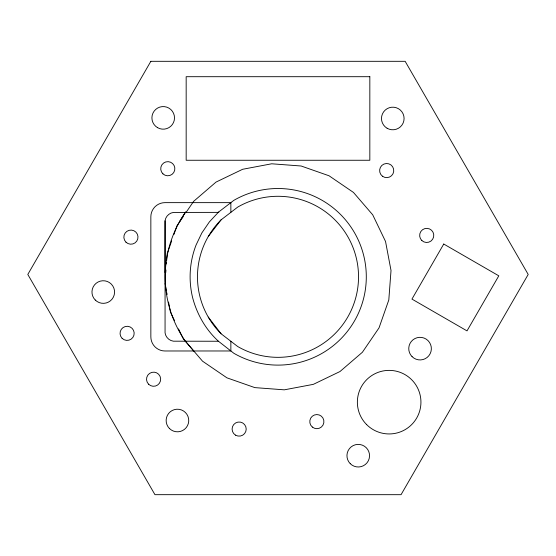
<?xml version="1.0" encoding="UTF-8"?>
<svg xmlns="http://www.w3.org/2000/svg" width="556" height="556" viewBox="0 0 556 556"><rect width="100%" height="100%" fill="white"/><g stroke="black" fill="none" stroke-linecap="round" stroke-linejoin="round"><path stroke-width="0.83" d="M165.062 283.56L165.062 332.829C165.577 337.082 169.17 340.675 173.423 341.189L218.459 341.252L233.854 353.282A88.3 88.3 0 0 0 366.3 276.812A88.3 88.3 0 0 0 233.854 200.341L218.557 212.079L209.403 221.872L201.842 232.95L196.06 245.043A87.883 87.883 0 0 0 192.654 297.787C197.019 314.314 205.769 329.708 218.459 341.252M165.062 272.53L165.062 220.795C165.577 216.541 169.17 212.948 173.423 212.434L218.828 212.371L218.557 212.079M230.858 341.273L230.858 350.975L164.979 350.982A14.129 14.129 0 0 1 150.85 336.853L150.85 216.77A14.129 14.129 0 0 1 164.979 202.641L230.858 202.641L230.858 212.35M165.771 272.565L165.966 269.987M166.418 263.968L166.55 262.244M166.682 260.528L167.196 253.654L171.665 240.901M173.896 234.528L176.968 225.764L183.195 216.631M179.505 221.781L185.593 212.086L186.072 212.42L193.62 201.355L216.027 182.083L242.659 169.274L271.696 163.791L301.157 166.008L329.048 175.779L353.456 192.432L372.728 214.838L385.537 241.471L391.021 270.508L388.804 299.969L379.032 327.859L362.38 352.268L339.973 371.54L313.341 384.349L284.304 389.832L254.843 387.615L226.952 377.844L202.544 361.192L183.271 338.785L178.518 328.895M208.264 236.55L221.059 219.87L237.739 207.075A80.53 80.53 0 0 1 358.53 276.812A80.53 80.53 0 0 1 237.739 346.548L221.059 333.753L208.264 317.073M186.072 212.42L185.593 212.086A112.826 112.826 0 0 0 185.356 341.203L193.766 350.982M174.487 320.527L170.463 312.159L168.558 302.061M166.494 291.129L164.979 283.122L165.062 220.795M166.807 292.81L167.127 294.492M221.059 333.753A80.53 80.53 0 0 1 221.059 219.87M150.85 61.313L27.8 274.449L154.95 494.673L401.05 494.687L528.2 274.449L405.15 61.313L150.85 61.313M443.744 244.035L411.954 299.093L467.012 330.883L498.801 275.825L443.744 244.035M369.83 76.7L186.17 76.7L186.17 160.26L369.83 160.26L369.83 76.7M157.563 127.665A11.301 11.301 0 0 0 174.514 117.879A11.301 11.301 0 0 0 157.563 108.086A11.301 11.301 0 0 0 157.563 127.665M312.354 427.071A7.061 7.061 0 0 0 323.814 422.789A7.061 7.061 0 0 0 314.383 415.005A7.061 7.061 0 0 0 312.354 427.071M95.278 300.038A11.301 11.301 0 0 0 114.189 294.972A11.301 11.301 0 0 0 100.344 281.127A11.301 11.301 0 0 0 95.278 300.038M235.619 435.188A7.061 7.061 0 0 0 246.211 429.072A7.061 7.061 0 0 0 235.619 422.956A7.061 7.061 0 0 0 235.619 435.188M169.448 428.502A11.301 11.301 0 0 0 188.359 423.436A11.301 11.301 0 0 0 174.514 409.598A11.301 11.301 0 0 0 169.448 428.502M162.943 173.854A7.061 7.061 0 0 0 174.667 170.344A7.061 7.061 0 0 0 165.764 161.949A7.061 7.061 0 0 0 162.943 173.854M122.118 338.333A7.061 7.061 0 0 0 133.933 335.171A7.061 7.061 0 0 0 125.288 326.518A7.061 7.061 0 0 0 122.118 338.333M125.969 242.173A7.061 7.061 0 0 0 137.763 238.913A7.061 7.061 0 0 0 129.048 230.33A7.061 7.061 0 0 0 125.969 242.173M148.605 384.217A7.061 7.061 0 0 0 160.427 381.048A7.061 7.061 0 0 0 151.774 372.395A7.061 7.061 0 0 0 148.605 384.217M382.438 176.21A7.061 7.061 0 0 0 393.704 171.429A7.061 7.061 0 0 0 383.932 164.069A7.061 7.061 0 0 0 382.438 176.21M412.065 356.625A11.301 11.301 0 0 0 430.976 351.559A11.301 11.301 0 0 0 417.132 337.714A11.301 11.301 0 0 0 412.065 356.625M421.872 240.553A7.061 7.061 0 0 0 433.59 237.044A7.061 7.061 0 0 0 424.687 228.648A7.061 7.061 0 0 0 421.872 240.553M350.259 463.683A11.301 11.301 0 0 0 369.163 458.617A11.301 11.301 0 0 0 355.326 444.772A11.301 11.301 0 0 0 350.259 463.683M366.675 424.638A31.789 31.789 0 0 0 419.856 410.391A31.789 31.789 0 0 0 380.929 371.457A31.789 31.789 0 0 0 366.675 424.638M387.136 128.269A11.301 11.301 0 0 0 404.087 118.477A11.301 11.301 0 0 0 387.136 108.691A11.301 11.301 0 0 0 387.136 128.269"/></g></svg>
